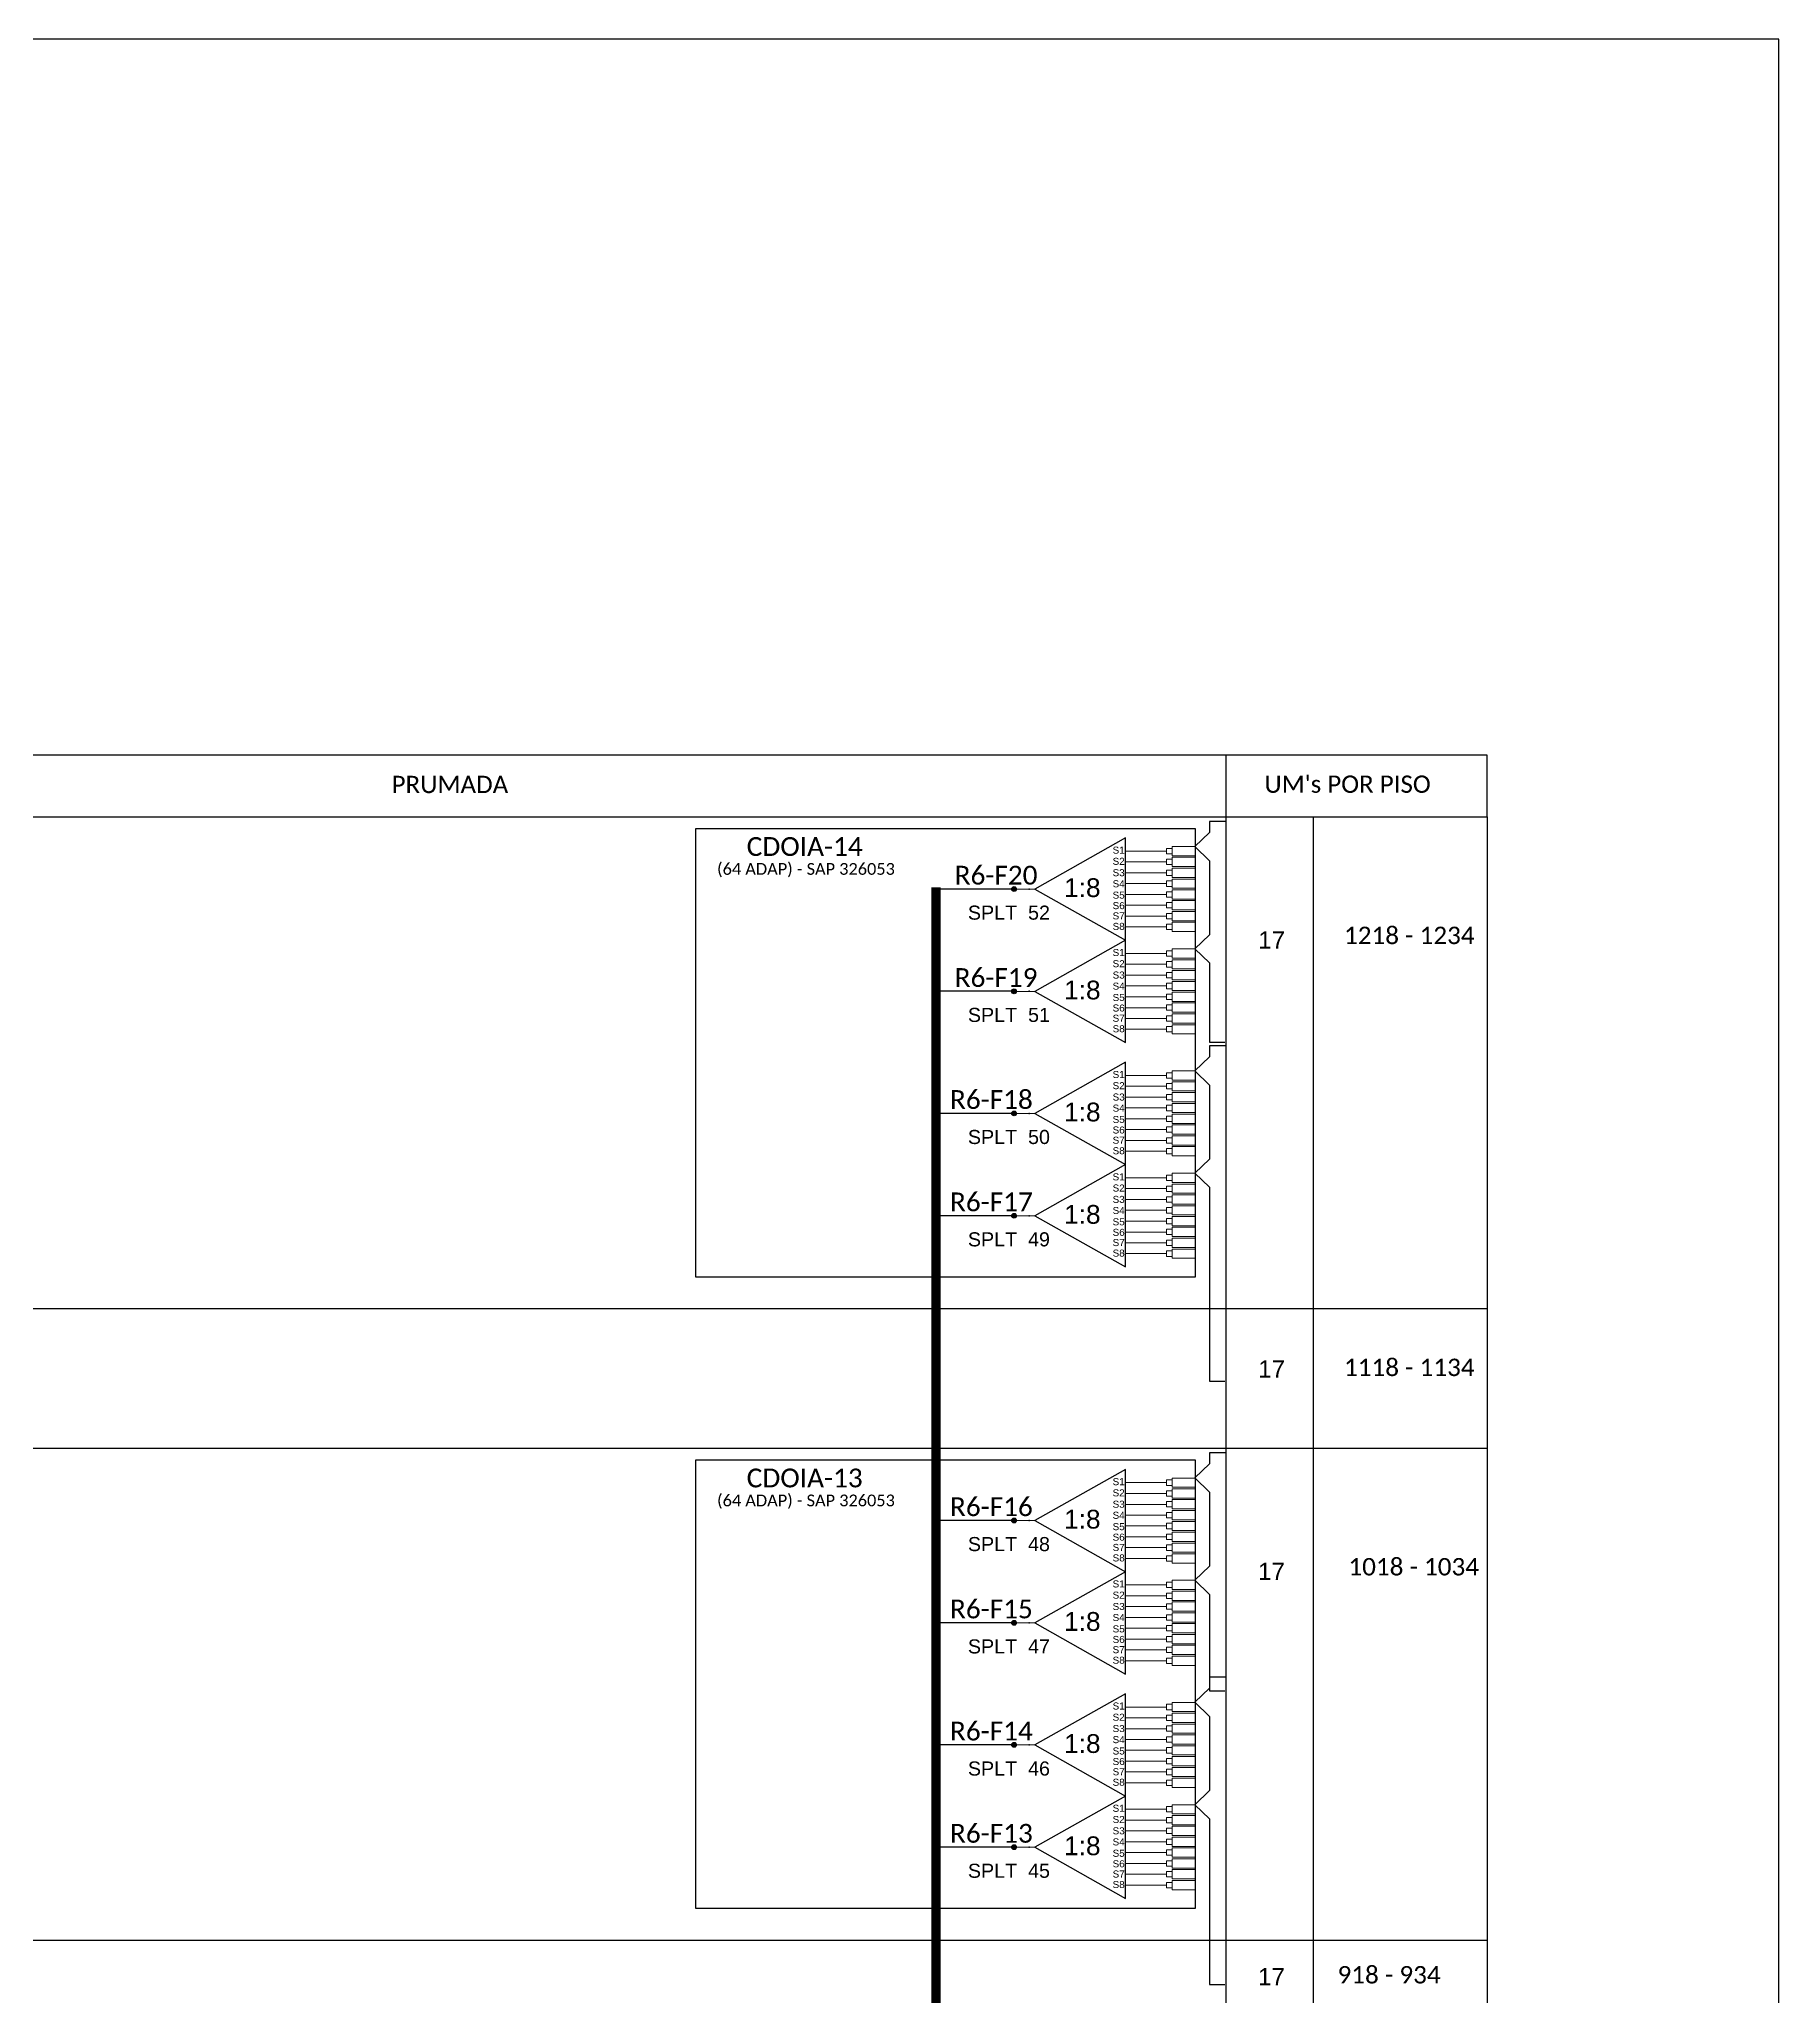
# Model space of a CAD drawing. Header units: metres. Extents: x -1286 to 424, y -500 to 94.
# Drawn here: x 238.7 to 423.9, y -114.3 to 94.2 of the extents above; entities that cross this region are included whole.
import ezdxf
from ezdxf.enums import TextEntityAlignment as Align

# ---------------------------------------------------------------- set-up
doc = ezdxf.new("R2010")
doc.units = ezdxf.units.M
doc.styles.add('ARIAL', font='arial.ttf')
doc.styles.add('WMF-Calibri0', font='calibri.ttf')

# ---------------------------------------------------------------- blocks, each defined once
blk = doc.blocks.new('SPLT_1-8_SC-APC')
at = {"color": 1}
blk.add_lwpolyline([(-7.37, -2.1), (-17.04, -7.55), (-7.37, -13), (-7.37, -2.1)], dxfattribs=at)
at = {"color": 3, "lineweight": 0}
for points in [[(-2.99, -3.51), (-7.37, -3.51)], [(-2.41, -3.02), (-2.41, -4)], [(-2.41, -3.02), (0, -3.02)], [(-2.41, -4), (0, -4)], [(-7.37, -4.66), (-2.99, -4.66)], [(-7.37, -5.82), (-2.99, -5.82)], [(-2.41, -4.17), (-2.41, -5.16)], [(-2.41, -4.17), (0, -4.17)], [(-2.41, -5.16), (0, -5.16)], [(-2.41, -5.32), (-2.41, -6.31)], [(-2.41, -5.32), (0, -5.32)], [(-7.37, -6.97), (-2.99, -6.97)], [(-7.37, -8.12), (-2.99, -8.12)], [(-2.41, -6.31), (0, -6.31)], [(-2.41, -6.48), (-2.41, -7.46)], [(-2.41, -6.48), (0, -6.48)], [(-2.41, -7.46), (0, -7.46)], [(-2.41, -7.63), (-2.41, -8.62)], [(-2.41, -7.63), (0, -7.63)], [(-7.37, -9.28), (-2.99, -9.28)], [(-2.41, -8.62), (0, -8.62)], [(-2.41, -8.78), (-2.41, -9.77)], [(-2.41, -8.78), (0, -8.78)], [(-2.41, -9.77), (0, -9.77)], [(-2.41, -9.94), (-2.41, -10.92)], [(-2.41, -9.94), (0, -9.94)], [(-7.37, -10.43), (-2.99, -10.43)], [(-7.37, -11.58), (-2.99, -11.58)], [(-2.41, -10.92), (0, -10.92)], [(-2.41, -11.09), (-2.41, -12.08)], [(-2.41, -11.09), (0, -11.09)], [(-2.41, -12.08), (0, -12.08)]]:
    blk.add_lwpolyline(points, dxfattribs=at)
for points in [[(-2.99, -3.22), (-2.41, -3.22), (-2.41, -3.8), (-2.99, -3.8)], [(-2.99, -4.38), (-2.41, -4.38), (-2.41, -4.95), (-2.99, -4.95)], [(-2.99, -5.53), (-2.41, -5.53), (-2.41, -6.1), (-2.99, -6.1)], [(-2.99, -6.68), (-2.41, -6.68), (-2.41, -7.26), (-2.99, -7.26)], [(-2.99, -7.84), (-2.41, -7.84), (-2.41, -8.41), (-2.99, -8.41)], [(-2.99, -8.99), (-2.41, -8.99), (-2.41, -9.56), (-2.99, -9.56)], [(-2.99, -10.14), (-2.41, -10.14), (-2.41, -10.72), (-2.99, -10.72)], [(-2.99, -11.3), (-2.41, -11.3), (-2.41, -11.87), (-2.99, -11.87)]]:
    blk.add_lwpolyline(points, close=True, dxfattribs=at)
at = {"color": 1, "lineweight": 0}
blk.add_lwpolyline([(-17.04, -7.55), (-19.26, -7.55)], dxfattribs=at)
at = {"color": 1, "style": 'ARIAL'}
for s, height, p in [('S1', 0.75, (-8.74, -3.78)), ('S2', 0.75, (-8.74, -4.97)), ('S3', 0.75, (-8.74, -6.18)), ('1:8', 2, (-13.91, -8.4)), ('S4', 0.75, (-8.74, -7.36)), ('S5', 0.75, (-8.74, -8.57)), ('S6', 0.75, (-8.74, -9.69)), ('S7', 0.75, (-8.74, -10.78)), ('S8', 0.75, (-8.74, -11.9))]:
    blk.add_text(s, height=height, dxfattribs=at).set_placement(p)

msp = doc.modelspace()

# ---------------------------------------------------------------- hatches: boundary and pattern name
h = msp.add_hatch(color=3)
h.dxf.hatch_style = 1
edge = h.paths.add_edge_path()
edge.add_arc((342.46, 3.69), 0.256, 0, 360)
h = msp.add_hatch(color=3)
h.dxf.hatch_style = 1
edge = h.paths.add_edge_path()
edge.add_arc((342.46, -7.2), 0.256, 0, 360)
h = msp.add_hatch(color=3)
h.dxf.hatch_style = 1
edge = h.paths.add_edge_path()
edge.add_arc((342.46, -20.2), 0.256, 0, 360)
h = msp.add_hatch(color=3)
h.dxf.hatch_style = 1
edge = h.paths.add_edge_path()
edge.add_arc((342.46, -31.1), 0.256, 0, 360)
h = msp.add_hatch(color=3)
h.dxf.hatch_style = 1
edge = h.paths.add_edge_path()
edge.add_arc((342.46, -63.55), 0.256, 0, 360)
h = msp.add_hatch(color=3)
h.dxf.hatch_style = 1
edge = h.paths.add_edge_path()
edge.add_arc((342.46, -74.45), 0.256, 0, 360)
h = msp.add_hatch(color=3)
h.dxf.hatch_style = 1
edge = h.paths.add_edge_path()
edge.add_arc((342.46, -87.44), 0.256, 0, 360)
h = msp.add_hatch(color=3)
h.dxf.hatch_style = 1
edge = h.paths.add_edge_path()
edge.add_arc((342.46, -98.34), 0.256, 0, 360)

# ---------------------------------------------------------------- linework, layer by layer
msp.add_lwpolyline([(-417.13, -499.81), (423.87, -499.81), (423.87, 94.19), (-417.13, 94.19)], close=True)
for points in [[(75.12, 11.37), (392.81, 11.37), (392.81, 17.95), (75.12, 17.95), (75.12, 17.95), (75.12, 14.66)], [(365.02, 10.76), (365.02, 17.95)], [(56.61, 11.37), (392.81, 11.37)], [(56.61, 11.37), (392.81, 11.37)], [(365.03, -228.86), (365.03, 11.37)], [(374.29, 11.37), (374.29, -228.86)], [(392.81, 11.37), (392.81, -228.86)], [(392.81, -41.02), (56.61, -41.02)], [(392.81, -55.88), (56.61, -55.88)], [(392.81, -108.27), (56.61, -108.27)]]:
    msp.add_lwpolyline(points)
at = {"color": 3}
for points in [[(364.92, 10.89), (363.26, 10.89), (363.26, 9.73), (361.69, 8.22), (363.25, 6.71), (363.25, -1.17), (361.69, -2.67), (363.25, -4.18), (363.25, -12.61), (364.91, -12.61)], [(364.92, -13), (363.26, -13), (363.26, -14.16), (361.69, -15.67), (363.25, -17.18), (363.25, -25.06), (361.69, -26.57), (363.25, -28.07), (363.25, -48.71), (364.91, -48.71)], [(364.92, -56.36), (363.26, -56.36), (363.26, -57.52), (361.69, -59.02), (363.25, -60.53), (363.25, -68.41), (361.69, -69.92), (363.25, -71.43), (363.25, -81.7), (364.91, -81.7)], [(364.92, -80.25), (363.26, -80.25), (363.26, -81.41), (361.69, -82.91), (363.25, -84.42), (363.25, -92.3), (361.69, -93.81), (363.25, -95.32), (363.25, -112.95), (364.91, -112.96)]]:
    msp.add_lwpolyline(points, dxfattribs=at)
at = {"color": 1}
for points in [[(308.59, -13.74), (308.59, 10.15), (361.72, 10.15), (361.72, -13.74)], [(361.72, -13.74), (361.72, -37.63), (308.59, -37.63), (308.59, -13.74)], [(308.59, -80.99), (308.59, -57.1), (361.72, -57.1), (361.72, -80.99)], [(361.72, -80.99), (361.72, -104.88), (308.59, -104.88), (308.59, -80.99)]]:
    msp.add_lwpolyline(points, dxfattribs=at)
at = {"color": 4, "const_width": 1}
msp.add_lwpolyline([(334.13, 3.88), (334.13, -295.82), (294.83, -295.82), (294.83, -316.45), (263.27, -316.76), (263.27, -379.57)], dxfattribs=at)
at = {"color": 4}
for points in [[(342.43, 3.69), (334.59, 3.69)], [(342.43, -7.2), (334.59, -7.2)], [(342.43, -20.2), (334.59, -20.2)], [(342.43, -31.1), (334.59, -31.1)], [(342.43, -63.55), (334.59, -63.55)], [(342.43, -74.45), (334.59, -74.45)], [(342.43, -87.44), (334.59, -87.44)], [(342.43, -98.34), (334.59, -98.34)]]:
    msp.add_lwpolyline(points, dxfattribs=at)
at = {"color": 3}
for centre in [(342.46, 3.69), (342.46, -7.2), (342.46, -20.2), (342.46, -31.1), (342.46, -63.55), (342.46, -74.45), (342.46, -87.44), (342.46, -98.34)]:
    msp.add_circle(centre, 0.256, dxfattribs=at)
for p in [(344.07, 3.69), (344.07, -7.2), (344.07, -20.2), (344.07, -31.1), (344.07, -63.55), (344.07, -74.45), (344.07, -87.44), (344.07, -98.34)]:
    msp.add_point(p)

# ---------------------------------------------------------------- block references
for p in [(361.69, 11.24), (361.69, 0.34), (361.69, -12.65), (361.69, -23.55), (361.69, -56.01), (361.69, -66.9), (361.69, -79.9), (361.69, -90.79)]:
    msp.add_blockref('SPLT_1-8_SC-APC', p, dxfattribs=at)

# ---------------------------------------------------------------- texts
at = {"style": 'WMF-Calibri0'}
for s, height, p in [('PRUMADA', 1.84, (276.19, 13.91)), ("UM's POR PISO", 1.84, (369.11, 13.94)), ('1218 - 1234', 1.8536, (377.58, -2.17)), ('1118 - 1134', 1.8536, (377.58, -48.17)), ('1018 - 1034', 1.8536, (378.05, -69.4)), ('918 - 934', 1.854, (376.89, -112.85))]:
    msp.add_text(s, height=height, dxfattribs=at).set_placement(p)
at = {"color": 1, "style": 'WMF-Calibri0'}
for s, p in [('CDOIA-14', (313.99, 7.22)), ('CDOIA-13', (313.99, -60.02))]:
    msp.add_text(s, height=2, dxfattribs=at).set_placement(p)
for p in [(320.3, 5.21), (320.3, -62.04)]:
    msp.add_text('(64 ADAP) - SAP 326053', height=1.25, dxfattribs=at).set_placement(p, align=Align.CENTER)
at = {"color": 4, "style": 'WMF-Calibri0'}
for s, p in [('R6-F20', (336.13, 4.17)), ('R6-F19', (336.13, -6.73)), ('R6-F18', (335.63, -19.72)), ('R6-F17', (335.63, -30.62)), ('R6-F16', (335.63, -63.08)), ('R6-F15', (335.63, -73.97)), ('R6-F14', (335.63, -86.97)), ('R6-F13', (335.63, -97.86))]:
    msp.add_text(s, height=2, dxfattribs=at).set_placement(p)
at = {"color": 7, "style": 'ARIAL'}
for s, p in [('SPLT  52', (337.54, 0.43)), ('SPLT  51', (337.54, -10.46)), ('SPLT  50', (337.54, -23.46)), ('SPLT  49', (337.54, -34.36)), ('SPLT  48', (337.54, -66.81)), ('SPLT  47', (337.54, -77.71)), ('SPLT  46', (337.54, -90.71)), ('SPLT  45', (337.54, -101.6))]:
    msp.add_text(s, height=1.5, dxfattribs=at).set_placement(p)
at = {"style": 'ARIAL', "flags": 12}
for p in [(369.88, -1.73), (369.88, -47.41), (369.86, -68.97), (369.86, -112.13)]:
    msp.add_attdef('17', text='XX', height=1.84, dxfattribs=at).set_placement(p, align=Align.MIDDLE_CENTER)

doc.saveas('drawing.dxf')
